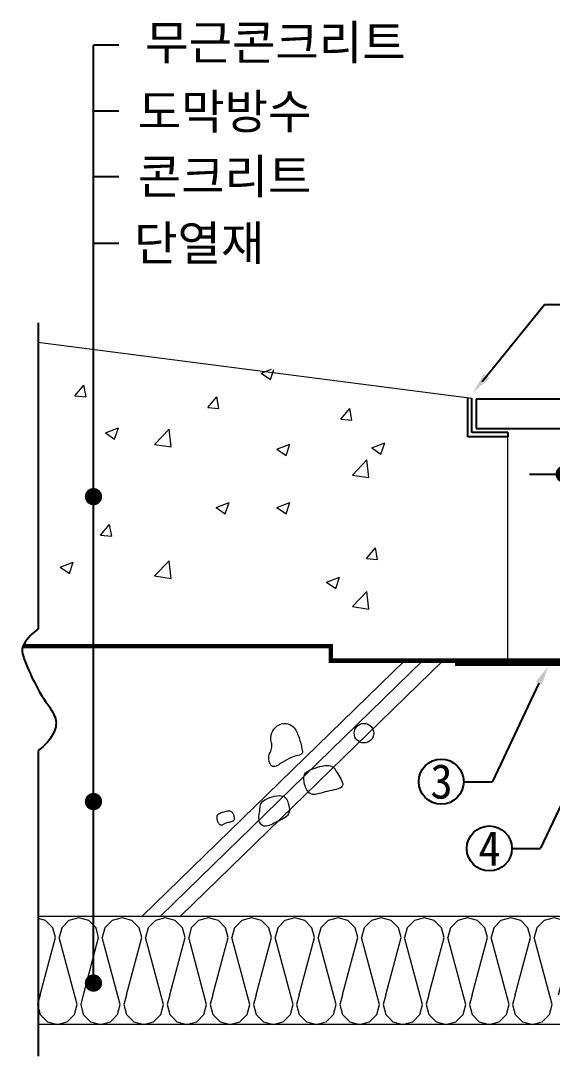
# Model space of a CAD drawing. Header units: millimetres. Extents: x 5104319 to 7084979, y 3076390 to 3633130.
# Drawn here: x 6825098 to 6843533, y 3249855 to 3285780 of the extents above; entities that cross this region are included whole.
import ezdxf
from ezdxf.enums import TextEntityAlignment as Align

# ---------------------------------------------------------------- set-up
doc = ezdxf.new("R2010")
doc.units = ezdxf.units.MM
doc.header["$PDMODE"] = 1
doc.linetypes.add('DASHDOTX2', pattern=[50.8, 25.4, -12.7, 0, -12.7])
doc.layers.get('Defpoints').update_dxf_attribs({"color": 140})
for name, color, linetype, lineweight in [('A-CONC-LIN1', 2, 'Continuous', 40), ('A-CUTL', 7, 'Continuous', 25), ('A-DIMS', 7, 'Continuous', 25), ('A-ELEV-LIN3', 8, 'Continuous', 18), ('A-MKXS-LEAD', 7, 'Continuous', 25), ('A-MKXS-MAK2', 3, 'DASHDOTX2', 25), ('A-MKXS-TEXT2', 7, 'Continuous', 25), ('A-SECT-LIN1', 4, 'Continuous', 25), ('A-XXXX-HATC', 8, 'Continuous', 18), ('A-XXXX-INSL1', 15, 'Continuous', 18), ('A-XXXX-TXT2', 3, 'Continuous', 25)]:
    doc.layers.add(name, color=color, linetype=linetype, lineweight=lineweight)
doc.styles.add('HY울릉도L', font='')
doc.styles.add('돋움', font='')
doc.styles.add('돋움체', font='')
doc.styles.get('HY울릉도L').set_extended_font_data('Dotum')
doc.styles.get('돋움').set_extended_font_data('DotumChe')
doc.styles.get('돋움체').set_extended_font_data('DotumChe')
doc.dimstyles.new('CDIM', dxfattribs={"dimtxt": 3, "dimasz": 1.5, "dimexe": 2, "dimexo": 1, "dimgap": 1, "dimtad": 1, "dimdec": 0, "dimrnd": 0.5, "dimzin": 0, "dimdsep": 32, "dimlunit": 6, "dimtxsty": 'HY울릉도L', "dimblk1": '_CIDOT', "dimblk2": '_CIDOT', "dimsah": 1, "dimcen": 5.5, "dimclrd": 2, "dimclre": 2, "dimclrt": 7, "dimadec": 0, "dimazin": 0, "dimtfac": 1, "dimtdec": 0, "dimtix": 1, "dimtmove": 2, "dimatfit": 1, "dimldrblk": '_CIDOT', "dimfxl": 1, "dimtolj": 1, "dimtzin": 0, "dimlwd": -1, "dimarcsym": 0})

# ---------------------------------------------------------------- blocks, each defined once
blk = doc.blocks.new('_CIDOT')
at = {"color": 0, "linetype": 'ByBlock'}
blk.add_line((2, 0), (-1, 0), dxfattribs=at)
at = {"color": 0, "linetype": 'ByBlock', "const_width": 0.5}
blk.add_lwpolyline([(-0.25, 0, 1), (0.25, 0, 1)], format="xyb", close=True, dxfattribs=at)
blk = doc.blocks.new('*D90')
at = {"layer": 'A-DIMS', "lineweight": -2, "transparency": 16777216}
for p, q in [((6843945, 3269133), (6843945, 3270850)), ((6856464, 3269133), (6856464, 3270850))]:
    blk.add_line(p, q, dxfattribs=at)
at = {"layer": 'A-DIMS', "transparency": 16777216}
blk.add_line((6855864, 3270050), (6844545, 3270050), dxfattribs=at)
at = {"layer": 'Defpoints', "color": 0, "transparency": 16777216}
for p in [(6843945, 3270050), (6843945, 3268733), (6856464, 3268733)]:
    blk.add_point(p, dxfattribs=at)
at = {"layer": 'A-DIMS', "transparency": 16777216, "xscale": 600, "yscale": 600, "zscale": 600, "rotation": 180}
blk.add_blockref('_CIDOT', (6843945, 3270050), dxfattribs=at)
at = {"layer": 'A-DIMS', "transparency": 16777216, "xscale": 600, "yscale": 600, "zscale": 600}
blk.add_blockref('_CIDOT', (6856464, 3270050), dxfattribs=at)
at = {"layer": 'A-DIMS', "color": 3, "transparency": 16777216, "insert": (6850205, 3271051), "char_height": 1200, "attachment_point": 5, "style": '돋움체'}
blk.add_mtext('\\A1;260A', dxfattribs=at)
blk = doc.blocks.new('INSUL')
at = {"layer": 'A-XXXX-INSL1'}
for p, q in [((0.2907, 0.9607), (0.2239, 0.8939)), ((0.3821, 0.9852), (0.2907, 0.9607)), ((0.4734, 0.9607), (0.3821, 0.9852)), ((0.5403, 0.8939), (0.4734, 0.9607)), ((0.2239, 0.8939), (0.1994, 0.8025)), ((0.5648, 0.8025), (0.5403, 0.8939)), ((0.3654, 0.1831), (0.1994, 0.8025)), ((0.4233, 0.2744), (0.5648, 0.8025)), ((0.0244, 0.2744), (0, 0.1831)), ((0, 0.1831), (0.0244, 0.0917)), ((0.3409, 0.0917), (0.3654, 0.1831)), ((0.0244, 0.0917), (0.0913, 0.0248)), ((0.0913, 0.0248), (0.1827, 0.0004)), ((0.1827, 0.0004), (0.274, 0.0248)), ((0.274, 0.0248), (0.3409, 0.0917))]:
    blk.add_line(p, q, dxfattribs=at)

msp = doc.modelspace()

# ---------------------------------------------------------------- linework, layer by layer
at = {"layer": 'A-CONC-LIN1'}
msp.add_lwpolyline([(6840169.3, 3263449.8), (6847713.2, 3263449.8)], dxfattribs=at)
at = {"layer": 'A-CUTL'}
for p, q in [((6825707.5, 3275294.3), (6825707.5, 3264680.4)), ((6825707.5, 3260467.5), (6825707.5, 3249854.8))]:
    msp.add_line(p, q, dxfattribs=at)
msp.add_lwpolyline([(6825707.5, 3264680.4, 0.1037537), (6825215.9, 3264168.4, 0.2107724), (6825164.6, 3263811.1, 0.0352272), (6825332.5, 3263341, 0.0205781), (6825707.5, 3262573.9, 0.033812), (6826002.2, 3262107.5, -0.0394421), (6826250.4, 3261704.6, -0.2254264), (6826267.2, 3261142, -0.1404739), (6825707.5, 3260467.5)], format="xyb", dxfattribs=at)
at = {"layer": 'A-ELEV-LIN3'}
for p, q in [((6825693.8, 3274627.3), (6840745.3, 3272689.9)), ((6841993.3, 3263579.3), (6841993.3, 3271489.9))]:
    msp.add_line(p, q, dxfattribs=at)
at = {"layer": 'A-ELEV-LIN3', "const_width": 151.8}
msp.add_lwpolyline([(6825173.6, 3264080.7), (6835849.3, 3264080.7), (6835849.3, 3263579.3), (6847712.8, 3263579.3)], dxfattribs=at)
at = {"layer": 'A-MKXS-LEAD'}
for p, q in [((6828505.1, 3284930.5), (6827620.5, 3284930.5)), ((6827620.5, 3252395), (6827620.5, 3284930.5)), ((6828505.1, 3282639.1), (6827620.5, 3282639.1)), ((6828505.1, 3280363.9), (6827620.5, 3280363.9)), ((6828505.1, 3278048.5), (6827620.5, 3278048.5)), ((6841100.8, 3273263.2), (6843259.3, 3275930.4)), ((6843259.3, 3275930.4), (6844871.4, 3275930.4)), ((6846333.3, 3263890.4), (6843128.6, 3257071.5)), ((6843062.4, 3262794.9), (6841460, 3259389.4)), ((6840462.3, 3259381.6), (6841460, 3259381.6)), ((6842130.8, 3257063.7), (6843128.6, 3257063.7))]:
    msp.add_line(p, q, dxfattribs=at)
at = {"layer": 'A-MKXS-LEAD', "const_width": 300}
for points in [[(6827470.5, 3269269.2, 1), (6827770.5, 3269269.2, 1)], [(6827470.5, 3258690.6, 1), (6827770.5, 3258690.6, 1)], [(6827470.5, 3252395, 1), (6827770.5, 3252395, 1)]]:
    msp.add_lwpolyline(points, format="xyb", close=True, dxfattribs=at)
at = {"layer": 'A-MKXS-LEAD'}
for points in [[(6841355.1, 3273378.9), (6841160.9, 3273536), (6840786.5, 3272874.8)], [(6842960.6, 3262852.9), (6843164.2, 3262737), (6843410, 3263405.9)]]:
    msp.add_solid(points, dxfattribs=at)
at = {"layer": 'A-MKXS-MAK2', "linetype": 'Continuous'}
for centre in [(6839681.8, 3259381.6), (6841350.4, 3257063.7)]:
    msp.add_circle(centre, 780.5, dxfattribs=at)
at = {"layer": 'A-SECT-LIN1'}
for p, q in [((6840601.3, 3271345.9), (6840601.3, 3272708.4)), ((6840745.3, 3271489.9), (6840745.3, 3272689.9)), ((6859609.3, 3272646.1), (6840889.3, 3272646.1)), ((6840889.3, 3272646.1), (6840889.3, 3271633.9)), ((6841993.3, 3271489.9), (6840745.3, 3271489.9)), ((6840889.3, 3271633.9), (6859609.3, 3271633.9)), ((6841993.3, 3271489.9), (6841993.3, 3271345.9)), ((6841993.3, 3271345.9), (6840601.3, 3271345.9)), ((6840169.3, 3263449.8), (6860329.3, 3263449.8))]:
    msp.add_line(p, q, dxfattribs=at)
at = {"layer": 'A-XXXX-HATC'}
for p, q in [((6833435.4, 3273552.2), (6833798.9, 3273691.7)), ((6833435.5, 3273552.1), (6833755.2, 3273336.5)), ((6833755.2, 3273336.5), (6833871.6, 3273683.3)), ((6826977.2, 3272768.5), (6827287.1, 3273137.8)), ((6827361.8, 3272734.8), (6827287.5, 3273137.7)), ((6826977.3, 3272768.5), (6827361.5, 3272734.8)), ((6831587.5, 3272365.1), (6831897.4, 3272734.4)), ((6831972.1, 3272331.4), (6831897.7, 3272734.3)), ((6831587.6, 3272365.1), (6831971.8, 3272331.5)), ((6836197.8, 3271961.8), (6836507.7, 3272331.1)), ((6836582.3, 3271928.1), (6836508, 3272331)), ((6836197.9, 3271961.8), (6836582.1, 3271928.1)), ((6828034.7, 3271479.1), (6828484.8, 3271651.9)), ((6828034.8, 3271479), (6828354.6, 3271263.3)), ((6828354.6, 3271263.3), (6828484.9, 3271651.8)), ((6829740, 3271083.6), (6830240.7, 3271605.4)), ((6830311.7, 3270994.9), (6830240.7, 3271605.3)), ((6829740.1, 3271083.5), (6830311.7, 3270994.9)), ((6833983.8, 3270912), (6834433.8, 3271084.7)), ((6834303.6, 3270696.2), (6834433.9, 3271084.6)), ((6837272.1, 3270964.3), (6837722.1, 3271137.1)), ((6837591.9, 3270748.6), (6837722.3, 3271137)), ((6833983.9, 3270911.9), (6834303.6, 3270696.2)), ((6837272.2, 3270964.2), (6837591.9, 3270748.6)), ((6836599.8, 3270019.7), (6837100.5, 3270541.5)), ((6837171.5, 3269931), (6837100.5, 3270541.4)), ((6836599.9, 3270019.6), (6837171.6, 3269931)), ((6831871.5, 3268891.2), (6832321.5, 3269064)), ((6831871.5, 3268891.1), (6832191.3, 3268675.5)), ((6832191.3, 3268675.5), (6832321.6, 3269063.9)), ((6833983.8, 3268891.2), (6834433.8, 3269064)), ((6833983.9, 3268891.1), (6834303.6, 3268675.5)), ((6834303.6, 3268675.5), (6834433.9, 3269063.9)), ((6827869.1, 3267933.7), (6828179, 3268303)), ((6828253.6, 3267900), (6828179.3, 3268302.9)), ((6827869.1, 3267933.6), (6828253.3, 3267900)), ((6837089.7, 3267127), (6837399.6, 3267496.3)), ((6837474.1, 3267093.2), (6837399.8, 3267496.1)), ((6837089.7, 3267126.9), (6837473.9, 3267093.3)), ((6826470.8, 3266818.1), (6826920.9, 3266990.8)), ((6826470.9, 3266818), (6826790.6, 3266602.3)), ((6826790.6, 3266602.3), (6826921, 3266990.8)), ((6829740, 3266519.4), (6830240.7, 3267041.2)), ((6830311.7, 3266430.7), (6830240.7, 3267041.1)), ((6829740.1, 3266519.3), (6830311.7, 3266430.6)), ((6835708.2, 3266303.3), (6836158.2, 3266476.1)), ((6836028, 3266087.6), (6836158.3, 3266476)), ((6835708.2, 3266303.2), (6836028, 3266087.6)), ((6836599.8, 3265455.5), (6837100.5, 3265977.3)), ((6837171.5, 3265366.7), (6837100.5, 3265977.2)), ((6836599.9, 3265455.4), (6837171.6, 3265366.7)), ((6829312.4, 3254713.7), (6838416.7, 3263583.1)), ((6829940.2, 3254713.7), (6839044.6, 3263583.1)), ((6830640.3, 3254713.7), (6839744.6, 3263583.1))]:
    msp.add_line(p, q, dxfattribs=at)
msp.add_lwpolyline([(6833909.7, 3259907.1, -0.3291928), (6833771.3, 3259958.8, -0.1629419), (6833701.9, 3260226.5, -0.1037737), (6833749.1, 3260393.1, 0.092796), (6833805.8, 3260577.8, 0.0938453), (6833794.7, 3260727.5, -0.0750895), (6833773.9, 3260913.2, -0.3216331), (6834139, 3261383.1, -0.3617757), (6834637.1, 3261168.7, -0.0223132), (6834720.8, 3260984, -0.0245032), (6834781, 3260809.4, -0.0276023), (6834870.4, 3260423.6, -0.2131543), (6834857.2, 3260371.7, -0.1734538), (6834751.7, 3260305.6, 0.0574406), (6834405.3, 3260186.6, 0.0485867), (6834088.5, 3259995.4, -0.0907082)], format="xyb", close=True, dxfattribs=at)
for points in [[(6834998.2, 3259144.4), (6834977.5, 3259192.2), (6834959.5, 3259242.8), (6834944.4, 3259295.2), (6834932.4, 3259348.4), (6834923.7, 3259401.2), (6834918.6, 3259452.5), (6834917.1, 3259501.2), (6834919.6, 3259546.4), (6834926.3, 3259587), (6834938, 3259623.7), (6834955.4, 3259657), (6834979.5, 3259687.8), (6835011.2, 3259716.6), (6835051.1, 3259744.4), (6835100.2, 3259771.7), (6835159.4, 3259799.2), (6835228.8, 3259827.4), (6835306.3, 3259855.3), (6835389.2, 3259881.6), (6835474.6, 3259904.9), (6835559.9, 3259923.8), (6835642.2, 3259937.2), (6835718.7, 3259943.5), (6835786.8, 3259941.6), (6835844.5, 3259930.5), (6835892.8, 3259910.6), (6835933.6, 3259882.8), (6835968.9, 3259848), (6836000.4, 3259807), (6836030.2, 3259760.6), (6836060.1, 3259709.9), (6836091.9, 3259655.5), (6836126.9, 3259598.4), (6836162.9, 3259539.8), (6836197.4, 3259480.9), (6836227.5, 3259422.9), (6836250.4, 3259367), (6836263.5, 3259314.5), (6836264, 3259266.5), (6836249.1, 3259224.3), (6836217.1, 3259188.7), (6836169.8, 3259158.9), (6836110.2, 3259134), (6836041.1, 3259112.8), (6835965.5, 3259094.2), (6835886.2, 3259077.2), (6835806.2, 3259060.6), (6835728.2, 3259043.3), (6835654.8, 3259024.6), (6835586, 3259005.3), (6835521.8, 3258986.4), (6835461.8, 3258968.9), (6835405.8, 3258954), (6835353.6, 3258942.8), (6835304.8, 3258936.2), (6835259.3, 3258935.5), (6835216.8, 3258941.3), (6835177.3, 3258953.7), (6835140.6, 3258972.2), (6835106.8, 3258996.5), (6835075.7, 3259026.3), (6835047.2, 3259061.1), (6835021.4, 3259100.6)], [(6833361.8, 3258061.1), (6833357.6, 3258103.2), (6833357.4, 3258145.8), (6833360.3, 3258188.6), (6833365.5, 3258231.7), (6833372, 3258275), (6833379, 3258318.2), (6833385.7, 3258361.4), (6833391.1, 3258404.4), (6833394.9, 3258447.2), (6833398.5, 3258489.6), (6833404.1, 3258531.5), (6833413.6, 3258572.8), (6833429, 3258613.3), (6833452.4, 3258653), (6833485.7, 3258691.6), (6833531, 3258729.2), (6833589.4, 3258765.3), (6833658.7, 3258799.1), (6833735.6, 3258829.6), (6833817.1, 3258855.8), (6833899.9, 3258876.4), (6833981, 3258890.7), (6834057.1, 3258897.4), (6834125.1, 3258895.5), (6834182.7, 3258884.4), (6834230.2, 3258864.7), (6834269.1, 3258837.5), (6834300.6, 3258803.9), (6834325.9, 3258764.8), (6834346.3, 3258721.4), (6834363.1, 3258674.6), (6834377.6, 3258625.6), (6834390.7, 3258575.3), (6834401.8, 3258524.4), (6834410.1, 3258473.5), (6834414.6, 3258423.4), (6834414.5, 3258374.7), (6834408.8, 3258327.9), (6834396.6, 3258283.8), (6834377.1, 3258243), (6834349.7, 3258206), (6834314.9, 3258172.2), (6834273.8, 3258141), (6834227.3, 3258111.7), (6834176.3, 3258083.6), (6834121.8, 3258056.1), (6834064.7, 3258028.5), (6834006, 3258000.1), (6833946.5, 3257970.5), (6833887, 3257940.9), (6833828.1, 3257912.4), (6833770.5, 3257886.6), (6833714.8, 3257864.7), (6833661.7, 3257848.1), (6833611.7, 3257838.1), (6833565.6, 3257836.1), (6833523.9, 3257843.1), (6833486.7, 3257858.4), (6833454.2, 3257880.7), (6833426.2, 3257909.2), (6833403, 3257942.5), (6833384.5, 3257979.7), (6833370.7, 3258019.6)], [(6831945.2, 3257969.1), (6831934.8, 3257993), (6831925.8, 3258018.3), (6831918.3, 3258044.5), (6831912.3, 3258071.1), (6831908, 3258097.5), (6831905.4, 3258123.2), (6831904.7, 3258147.6), (6831905.9, 3258170.1), (6831909.2, 3258190.4), (6831915.1, 3258208.8), (6831923.8, 3258225.4), (6831935.9, 3258240.8), (6831951.7, 3258255.3), (6831971.6, 3258269.1), (6831996.2, 3258282.8), (6832025.8, 3258296.5), (6832060.5, 3258310.7), (6832099.3, 3258324.6), (6832140.7, 3258337.7), (6832183.4, 3258349.4), (6832226, 3258358.8), (6832267.2, 3258365.5), (6832305.5, 3258368.7), (6832339.5, 3258367.7), (6832368.3, 3258362.2), (6832392.2, 3258352.3), (6832411.9, 3258338.6), (6832428.2, 3258321.5), (6832441.7, 3258301.6), (6832453.3, 3258279.2), (6832463.6, 3258255), (6832473.4, 3258229.3), (6832483, 3258202.8), (6832491.9, 3258175.7), (6832499.2, 3258148.8), (6832503.8, 3258122.4), (6832504.8, 3258097.1), (6832501.4, 3258073.3), (6832492.5, 3258051.6), (6832477.2, 3258032.4), (6832455.1, 3258016.1), (6832427.1, 3258002.4), (6832394.6, 3257990.6), (6832359.2, 3257980.2), (6832322.3, 3257970.7), (6832285.3, 3257961.5), (6832249.6, 3257952.1), (6832216.8, 3257941.9), (6832187.9, 3257930.6), (6832162.6, 3257918.7), (6832140.5, 3257906.7), (6832120.9, 3257895.4), (6832103.4, 3257885.3), (6832087.3, 3257877.2), (6832072, 3257871.7), (6832057.1, 3257869.3), (6832042, 3257870.7), (6832026.9, 3257875.8), (6832011.8, 3257884.2), (6831997.1, 3257895.8), (6831982.9, 3257910.3), (6831969.4, 3257927.5), (6831956.8, 3257947.2)]]:
    msp.add_lwpolyline(points, close=True, dxfattribs=at)
msp.add_circle((6837001.7, 3261062.2), 338.7, dxfattribs=at)
at = {"layer": 'A-XXXX-INSL1'}
for p, q in [((6825707.5, 3254713.7), (6846416.3, 3254713.7)), ((6825707.5, 3254713.7), (6872856.4, 3254713.7)), ((6825959.6, 3254566.4), (6825707.5, 3254634)), ((6826210.8, 3254315.2), (6825959.6, 3254566.4)), ((6826302.7, 3253972.1), (6826210.8, 3254315.2)), ((6825771.3, 3251988.8), (6826302.7, 3253972.1)), ((6872856.4, 3250958.2), (6825707.5, 3250958.2))]:
    msp.add_line(p, q, dxfattribs=at)

# ---------------------------------------------------------------- block references
at = {"layer": 'A-XXXX-INSL1', "xscale": 3755.6793994522, "yscale": 3755.6793994522, "zscale": 3755.6793994522}
for p in [(6825679.5, 3250958.2), (6827177.5, 3250958.2), (6828675.5, 3250958.2), (6830173.5, 3250958.2), (6831671.5, 3250958.2), (6833169.5, 3250958.2), (6834667.5, 3250958.2), (6836165.5, 3250958.2), (6837663.5, 3250958.2), (6839161.5, 3250958.2), (6840659.5, 3250958.2), (6842157.5, 3250958.2)]:
    msp.add_blockref('INSUL', p, dxfattribs=at)

# ---------------------------------------------------------------- texts
at = {"layer": 'A-MKXS-TEXT2', "style": '돋움체'}
for s, p in [('3', (6839691.6, 3259383.2)), ('4', (6841360.2, 3257065.3))]:
    msp.add_text(s, height=1200, dxfattribs=at).set_placement(p, align=Align.MIDDLE)
at = {"layer": 'A-XXXX-TXT2', "style": '돋움'}
for s, p in [('무근콘크리트', (6838449.1, 3285026.7)), ('도막방수', (6835181, 3282630.1)), ('콘크리트', (6835181, 3280381.7)), ('단열재', (6833547, 3278062.7))]:
    msp.add_text(s, height=1200, dxfattribs=at).set_placement(p, align=Align.MIDDLE_RIGHT)

# ---------------------------------------------------------------- dimensions: what is measured, and where the dimension line sits
at = {"layer": 'A-DIMS'}
dim = msp.add_aligned_dim(p1=(6856464.4, 3268732.6), p2=(6843945.2, 3268732.6), distance=-1317.1, text='260A', dimstyle='CDIM', override={"dimscale": 400, "dimtxsty": '돋움체', "dimclrd": 256, "dimclre": 256, "dimclrt": 3}, dxfattribs=at)
dim.commit()
dim.dimension.update_dxf_attribs({"geometry": '*D90', "text_midpoint": (6850204.8, 3271050.5)})

doc.saveas('drawing.dxf')
